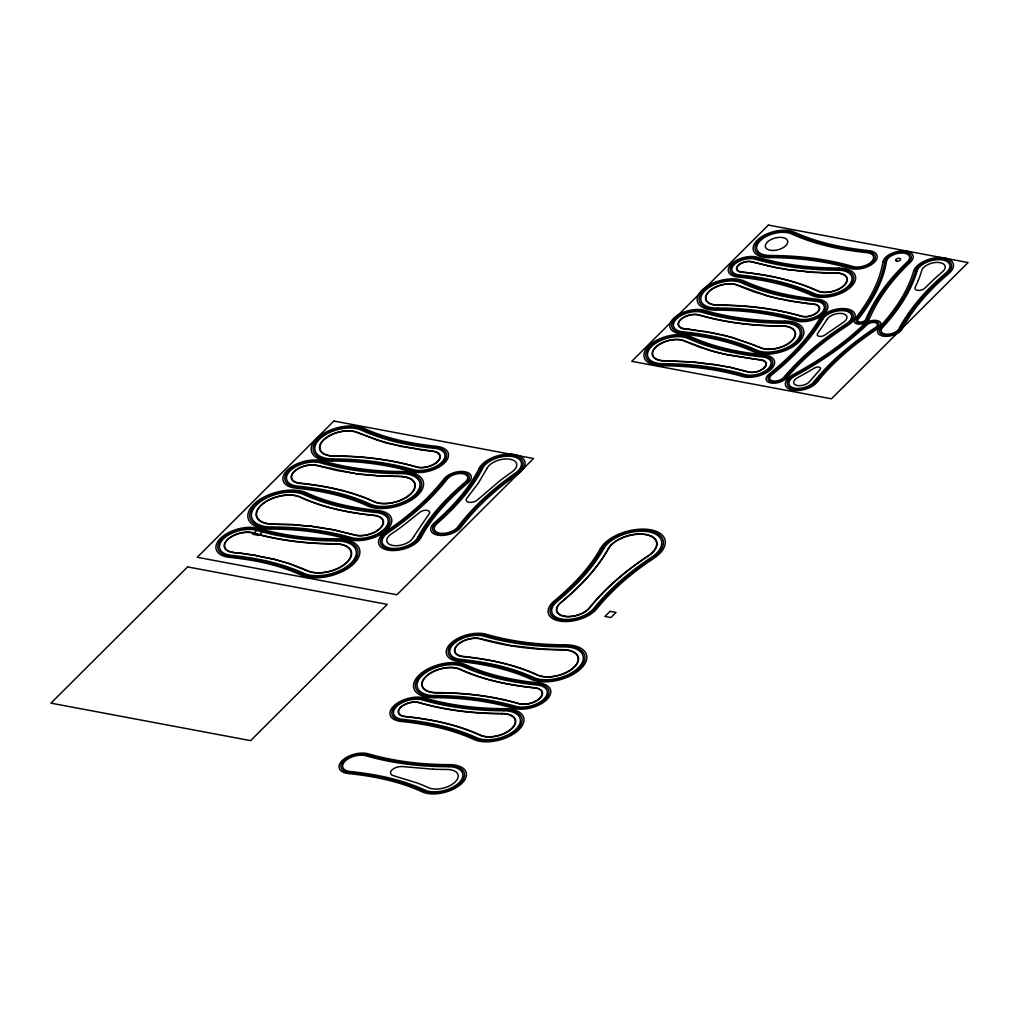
<?xml version="1.0" encoding="UTF-8"?>
<svg xmlns="http://www.w3.org/2000/svg" width="1019" height="1019" viewBox="0 0 1019 1019"><rect width="100%" height="100%" fill="white"/><g stroke="black" fill="none" stroke-linecap="round" stroke-linejoin="round"><path stroke-width="1.5" d="M814.818 367.821L814.818 367.821A3.783 1.987 -15 0 1 819.289 367.197A3.783 1.987 -15 0 1 820.117 369.426L809.736 381.45A8.751 4.598 -15 0 1 796.374 385.297A8.751 4.598 -15 0 1 797.635 377.59A253.26 133.081 -15 0 0 814.156 368.228M835.16 272.875L830.803 272.837M273.652 524.225L294.16 524.658M398.505 476.332L377.31 475.848M393.538 476.51L399.473 476.344A24.023 12.623 -15 0 1 411.179 493.655A24.023 12.623 -15 0 1 373.96 501.781C350.612 491.094 325.112 485.974 299.688 483.35A16.38 8.611 -15 0 1 293.943 471.644A16.38 8.611 -15 0 1 317.622 465.466L351.491 472.841M829.937 272.825L828.205 272.786M392.71 476.268L376.763 475.822M827.339 272.774L812.487 272.315M822.817 272.863L835.911 273.092A16.839 8.853 -15 0 1 844.114 285.231A16.839 8.853 -15 0 1 818.015 290.937C794.018 279.945 767.804 274.671 741.666 271.971A9.209 4.84 -15 0 1 738.444 265.399A9.209 4.84 -15 0 1 751.742 261.921L774.491 267.156M822.193 272.608L811.965 272.29M543.662 649.128L562.781 649.651A24.023 12.623 -15 0 1 574.487 666.974A24.023 12.623 -15 0 1 537.255 675.1C513.907 664.413 488.419 659.293 462.995 656.669A16.38 8.611 -15 0 1 457.251 644.963A16.38 8.611 -15 0 1 480.93 638.786L510.914 645.536L543.038 649.09M293.612 524.619L273.016 524.225A25.717 13.514 -15 0 1 260.482 505.691A25.717 13.514 -15 0 1 300.338 496.992C323.532 507.615 348.855 512.697 374.1 515.296A18.075 9.502 -15 0 1 380.444 528.211A18.075 9.502 -15 0 1 354.319 535.039L336.792 530.644M293.841 524.861L311.878 526.263M294.453 524.912L313.47 526.466L334.907 529.982M376.61 475.58L369.528 475.249M812.372 272.073L805.392 271.767M811.774 272.035L786.401 269.475M375.998 475.529L361.261 474.395M316.31 462.129L316.947 462.193A21.221 11.145 -15 0 1 320.718 462.906C346.753 470.447 373.948 473.568 401.002 473.58A28.85 15.158 -15 0 1 415.077 494.381A28.85 15.158 -15 0 1 370.356 504.15C347.454 493.655 322.437 488.649 297.497 486.063A21.221 11.145 -15 0 1 293.714 485.362L293.166 485.21A21.221 11.145 -15 0 1 287.651 473.975L287.906 473.555A21.221 11.145 -15 0 1 316.31 462.129M805.15 271.5L785.636 269.36M368.547 474.918L356.23 473.759M759.792 359.656L754.34 359.057M234.23 552.68L239.949 553.062M810.589 303.929L813.595 304.248A10.903 5.732 -15 0 1 817.416 312.031A10.903 5.732 -15 0 1 801.66 316.145C774.542 308.311 746.226 305.063 718.051 305.05A18.533 9.744 -15 0 1 709.007 291.689A18.533 9.744 -15 0 1 737.731 285.409L753.232 291.651L767.358 295.727M687.965 329.366L684.857 329.035A12.992 6.827 -15 0 1 680.297 319.762A12.992 6.827 -15 0 1 699.072 314.858C725.974 322.641 754.06 325.863 782.019 325.876A20.622 10.84 -15 0 1 792.069 340.741A20.622 10.84 -15 0 1 760.11 347.721L752.315 344.371M810.347 303.662L806.424 303.458M688.449 329.175L710.345 332.614M238.726 552.922L233.606 552.616A18.075 9.502 -15 0 1 227.262 539.701A18.075 9.502 -15 0 1 253.4 532.873L257.043 533.905M807.01 303.522L813.773 304.031A11.298 5.936 -15 0 1 817.735 312.094A11.298 5.936 -15 0 1 801.418 316.349C774.338 308.528 746.061 305.292 717.924 305.267A18.928 9.948 -15 0 1 708.689 291.625A18.928 9.948 -15 0 1 738.023 285.218L766.721 295.548M239.223 553.228L242.395 553.368M805.825 303.382L806.946 303.28M753.652 358.968L722.751 353.873M360.318 474.039L355.491 473.657M240.459 553.368L243.605 553.521M806.271 303.191L796.514 302.095M312.196 526.556L336.321 530.275M805.596 303.114L790.145 301.038M242.93 553.674L246.025 553.852M244.305 553.865L254.661 555.177M419.344 449.748L432.451 451.315A14.291 7.515 -15 0 1 437.457 461.531A14.291 7.515 -15 0 1 416.796 466.919C390.035 459.187 362.089 455.977 334.27 455.964A21.934 11.527 -15 0 1 323.583 440.157A21.934 11.527 -15 0 1 357.567 432.731L386.367 443.061L418.363 449.354M355.427 473.415L352.523 473.236M354.446 473.275L337.34 470.587L317.368 465.67A15.998 8.407 -15 0 0 303.229 466.524L302.707 466.702A15.998 8.407 -15 0 0 294.758 471.237L293.981 471.988A15.998 8.407 -15 0 0 292.058 479.185L292.211 479.465A15.998 8.407 -15 0 0 299.866 483.121C325.328 485.757 350.867 490.878 374.253 501.59A23.628 12.419 -15 0 0 410.874 493.591A23.628 12.419 -15 0 0 399.346 476.561M246.611 554.183L256.113 555.419M712.217 364.331L688.678 361.796L664.63 360.968A18.928 9.948 -15 0 1 655.408 347.326A18.928 9.948 -15 0 1 684.743 340.919L708.409 349.797M712.956 364.191L728.738 366.993L748.124 372.05A11.298 5.936 -15 0 0 764.441 367.795A11.298 5.936 -15 0 0 760.48 359.72M786.133 269.194L777.93 268.061M796.387 301.828L785.038 300.095M785.267 269.054L774.593 267.437M703.823 331.493L685.035 328.819A12.597 6.623 -15 0 1 680.616 319.826A12.597 6.623 -15 0 1 698.817 315.075C725.77 322.857 753.894 326.08 781.891 326.093A20.24 10.636 -15 0 1 791.763 340.69A20.24 10.636 -15 0 1 760.403 347.53L731.859 337.251M704.486 331.353L719.618 334.487M254.928 555.47L275.499 559.546M256.419 555.724L275.971 559.66L290.491 563.94M789.891 300.745L776.032 298.185M721.223 365.796L695.2 362.076L664.757 360.739A18.533 9.744 -15 0 1 655.726 347.377A18.533 9.744 -15 0 1 684.45 341.11L699.951 347.339L714.064 351.428M721.758 365.885L729.094 367.324M777.573 267.742L767.332 265.921M711.02 332.487L731.158 337.34M784.719 299.777L771.689 297.128M335.493 530.364L354.574 534.822A17.692 9.298 -15 0 0 380.125 528.16A17.692 9.298 -15 0 0 373.922 515.525C348.638 512.914 323.265 507.819 300.045 497.183A25.322 13.311 -15 0 0 260.8 505.755A25.322 13.311 -15 0 0 273.143 524.008M729.833 367.222L748.379 371.846A10.903 5.732 -15 0 0 764.123 367.732A10.903 5.732 -15 0 0 760.301 359.949L726.585 354.739M399.499 446.246L432.616 451.099A14.686 7.719 -15 0 1 437.775 461.594A14.686 7.719 -15 0 1 416.554 467.122C389.818 459.403 361.923 456.194 334.156 456.181A22.329 11.731 -15 0 1 323.265 440.093A22.329 11.731 -15 0 1 357.86 432.54L376.788 439.915L398.467 445.762M726.343 354.421L718.395 352.829M767.358 265.653L751.997 261.717A9.591 5.044 -15 0 0 738.125 265.335A9.591 5.044 -15 0 0 741.488 272.188C767.587 274.888 793.75 280.149 817.722 291.128A17.234 9.056 -15 0 0 844.433 285.295A17.234 9.056 -15 0 0 836.026 272.875M720.497 334.423L725.592 335.62M775.93 297.892L767.485 296.032M722.649 353.593L714.192 351.733M726.318 335.799L751.067 343.874M771.574 296.835L766.887 295.879M718.28 352.536L708.613 350.141M275.627 559.851L291.358 564.233L307.674 570.729A25.322 13.311 -15 0 0 346.919 562.157A25.322 13.311 -15 0 0 334.576 543.904C308.808 543.891 282.951 541.089 258.024 534.44M290.606 564.271L307.381 570.92A25.717 13.514 -15 0 0 347.237 562.221A25.717 13.514 -15 0 0 334.703 543.687C307.203 543.789 279.639 540.21 253.145 533.09A17.692 9.298 -15 0 0 227.581 539.752A17.692 9.298 -15 0 0 233.784 552.387M882.964 261.858C879.384 283.142 868.137 302.299 854.916 319.036A7.897 4.152 -15 0 0 859.03 324.182A7.897 4.152 -15 0 0 869.232 319.304C878.378 297.51 893.243 278.544 910.298 262.367A15.54 8.165 -15 0 0 903.42 250.916A15.54 8.165 -15 0 0 882.964 261.858M886.517 261.361C882.874 282.951 871.487 302.376 858.074 319.342A4.242 2.229 -15 0 0 860.291 322.106A4.242 2.229 -15 0 0 865.768 319.482C875.054 297.382 890.122 278.162 907.419 261.756A11.884 6.241 -15 0 0 902.159 252.992A11.884 6.241 -15 0 0 886.517 261.361M884.874 261.59C881.257 283.04 869.933 302.337 856.61 319.202A5.936 3.121 -15 0 0 859.705 323.074A5.936 3.121 -15 0 0 867.373 319.393C876.595 297.446 891.574 278.34 908.757 262.036A13.578 7.133 -15 0 0 902.745 252.024A13.578 7.133 -15 0 0 884.874 261.59M913.572 271.258C907.343 292.555 894.16 311.113 879.372 327.354A12.992 6.827 -15 0 0 884.836 336.321A12.992 6.827 -15 0 0 902.21 328.87C913.737 307.496 930.258 289.179 948.753 273.589A20.622 10.84 -15 0 0 941.887 257.629A20.622 10.84 -15 0 0 913.572 271.258M917.087 270.914C910.769 292.517 897.408 311.343 882.416 327.8A9.337 4.904 -15 0 0 886.339 334.245A9.337 4.904 -15 0 0 898.822 328.895C910.515 307.216 927.277 288.644 946.04 272.837A16.966 8.916 -15 0 0 940.384 259.705A16.966 8.916 -15 0 0 917.087 270.914M915.457 271.079C909.152 292.542 895.93 311.228 881.002 327.596A11.031 5.796 -15 0 0 885.638 335.213A11.031 5.796 -15 0 0 900.388 328.882C912.005 307.343 928.666 288.887 947.301 273.181A18.673 9.808 -15 0 0 941.085 258.75A18.673 9.808 -15 0 0 915.457 271.079M918.31 280.365L915.1 287.613A5.592 2.942 -15 0 0 918.132 290.402A5.592 2.942 -15 0 0 924.742 288.25L933.175 280.021A248.967 130.827 -15 0 1 942.448 271.831A12.139 6.381 -15 0 0 938.397 262.443A12.139 6.381 -15 0 0 921.736 270.468A249.375 131.043 -15 0 1 918.31 280.365M479.248 468.269C468.473 489.515 452.016 507.322 434.234 522.925A16.38 8.611 -15 0 0 438.094 535.204A16.38 8.611 -15 0 0 461.047 527.218C476.599 506.519 496.164 489.082 517.397 474.383A24.023 12.623 -15 0 0 514.2 454.487A24.023 12.623 -15 0 0 479.248 468.269M481.07 468.231C470.218 489.642 453.633 507.589 435.724 523.307A14.419 7.579 -15 0 0 439.113 534.122A14.419 7.579 -15 0 0 459.327 527.09C474.994 506.226 494.712 488.661 516.111 473.848A22.061 11.591 -15 0 0 513.181 455.569A22.061 11.591 -15 0 0 481.07 468.231M482.649 468.205C471.721 489.757 455.047 507.806 437.011 523.639A12.725 6.687 -15 0 0 440.004 533.179A12.725 6.687 -15 0 0 457.837 526.976C473.618 505.984 493.463 488.292 514.99 473.389A20.367 10.7 -15 0 0 512.29 456.512A20.367 10.7 -15 0 0 482.649 468.205M487.158 468.103L478.229 483.273L466.715 498.406A6.483 3.401 -15 0 0 469.122 502.291A6.483 3.401 -15 0 0 477.261 500.087L499.819 480.802A245.961 129.247 -15 0 1 511.831 472.052A15.54 8.165 -15 0 0 509.767 459.187A15.54 8.165 -15 0 0 487.158 468.103M417.815 537.217L417.561 537.688A18.673 9.808 -15 0 1 390.201 548.146A18.673 9.808 -15 0 1 388.303 532.542C410.428 517.652 430.884 499.972 447.392 478.943A11.031 5.796 -15 0 1 462.932 473.733A11.031 5.796 -15 0 1 465.212 482.076C446.691 497.807 429.508 515.754 417.815 537.217M419.382 537.204L419.127 537.675A20.367 10.7 -15 0 1 389.283 549.075A20.367 10.7 -15 0 1 387.207 532.058C409.192 517.27 429.521 499.705 445.914 478.815A12.725 6.687 -15 0 1 463.849 472.791A12.725 6.687 -15 0 1 466.473 482.433C448.08 498.062 431.012 515.881 419.382 537.204M421.191 537.191L420.949 537.663A22.329 11.731 -15 0 1 388.226 550.158A22.329 11.731 -15 0 1 385.959 531.498C407.778 516.824 427.942 499.399 444.208 478.663A14.686 7.719 -15 0 1 464.906 471.708A14.686 7.719 -15 0 1 467.938 482.828C449.685 498.342 432.731 516.034 421.191 537.191M413.599 536.771L413.09 537.726A13.833 7.273 -15 0 1 392.799 545.471A13.833 7.273 -15 0 1 391.398 533.905A247.26 129.935 -15 0 0 402.225 526.313L420.287 511.92A5.796 3.044 -15 0 1 427.101 510.379A5.796 3.044 -15 0 1 429.356 513.525L413.599 536.771M600.42 548.604C588.944 568.971 572.296 585.9 554.438 600.739A26.57 13.96 -15 0 0 559.355 621.004A26.57 13.96 -15 0 0 596.917 608.712C612.852 589.02 632.404 572.474 653.51 558.578A34.2 17.973 -15 0 0 650.81 529.816A34.2 17.973 -15 0 0 600.42 548.604M602.229 548.604C590.663 569.124 573.888 586.205 555.877 601.159A24.609 12.929 -15 0 0 560.437 619.934A24.609 12.929 -15 0 0 595.236 608.547C611.285 588.689 630.99 572.016 652.275 558.004A32.239 16.941 -15 0 0 649.727 530.886A32.239 16.941 -15 0 0 602.229 548.604M603.783 548.604C592.154 569.277 575.238 586.46 557.126 601.516A22.915 12.037 -15 0 0 561.367 618.992A22.915 12.037 -15 0 0 593.771 608.394C609.935 588.409 629.78 571.608 651.205 557.508A30.545 16.049 -15 0 0 648.797 531.829A30.545 16.049 -15 0 0 603.783 548.604M608.241 548.604C596.382 569.672 579.149 587.199 560.679 602.547A18.075 9.502 -15 0 0 564.029 616.342A18.075 9.502 -15 0 0 589.593 607.974C606.088 587.594 626.316 570.487 648.16 556.107A25.717 13.514 -15 0 0 646.135 534.478A25.717 13.514 -15 0 0 608.241 548.604M608.61 548.604C596.714 569.71 579.48 587.262 560.972 602.637A17.692 9.298 -15 0 0 564.246 616.126A17.692 9.298 -15 0 0 589.262 607.948C605.77 587.53 626.035 570.385 647.918 555.992A25.322 13.311 -15 0 0 645.919 534.695A25.322 13.311 -15 0 0 608.61 548.604M819.454 319.1C806.564 340.69 788.388 358.586 768.912 374.253A11.298 5.936 -15 0 0 770.67 382.953A11.298 5.936 -15 0 0 786.719 377.896C804.258 357.096 825.53 339.658 848.407 325.023A18.928 9.948 -15 0 0 847.515 308.986A18.928 9.948 -15 0 0 819.454 319.1M821.238 319.125C808.258 340.868 789.942 358.905 770.326 374.699A9.337 4.904 -15 0 0 771.778 381.883A9.337 4.904 -15 0 0 785.038 377.705C802.717 356.739 824.154 339.174 847.209 324.437A16.966 8.916 -15 0 0 846.407 310.056A16.966 8.916 -15 0 0 821.238 319.125M822.792 319.138C809.736 341.034 791.304 359.185 771.561 375.068A7.643 4.012 -15 0 0 772.746 380.953A7.643 4.012 -15 0 0 783.598 377.539C801.38 356.433 822.957 338.754 846.165 323.927A15.272 8.025 -15 0 0 845.452 310.973A15.272 8.025 -15 0 0 822.792 319.138M827.224 319.202L817.786 333.264A4.713 2.484 -15 0 0 819.136 336.308A4.713 2.484 -15 0 0 825.224 334.792L843.197 322.475A10.445 5.49 -15 0 0 842.7 313.623A10.445 5.49 -15 0 0 827.211 319.202M814.245 381.437L813.926 381.845A13.578 7.133 -15 0 1 793.19 387.819A13.578 7.133 -15 0 1 795.138 375.858C821.097 361.962 845.592 345.097 866.978 324.806A5.936 3.121 -15 0 1 875.588 322.705A5.936 3.121 -15 0 1 875.448 327.507C852.814 342.664 831.364 360.102 814.245 381.437M815.76 381.526L815.404 381.972A15.272 8.025 -15 0 1 792.069 388.71A15.272 8.025 -15 0 1 794.26 375.259C820.053 361.439 844.382 344.689 865.64 324.526A7.643 4.012 -15 0 1 876.709 321.813A7.643 4.012 -15 0 1 876.531 327.991C854.062 343.034 832.765 360.357 815.76 381.526M817.722 381.348L817.098 382.138A17.234 9.056 -15 0 1 790.769 389.729A17.234 9.056 -15 0 1 793.253 374.546C818.843 360.841 843.006 344.218 864.099 324.208A9.591 5.044 -15 0 1 878.009 320.794A9.591 5.044 -15 0 1 877.779 328.551C855.578 343.403 834.574 360.497 817.722 381.348M457.162 645.447L457.111 645.498A15.998 8.407 -15 0 0 454.882 651.052L454.945 651.396A15.998 8.407 -15 0 0 463.174 656.44C488.636 659.076 514.175 664.197 537.548 674.909A23.628 12.419 -15 0 0 574.168 666.91A23.628 12.419 -15 0 0 562.654 649.88C535.026 649.867 507.258 646.683 480.675 638.989A15.998 8.407 -15 0 0 469.262 639.079L468.778 639.193A15.998 8.407 -15 0 0 457.862 644.747L457.162 645.447M187.585 566.908L50.95 703.148L250.61 740.635L387.245 604.382L187.585 566.908M333.875 421.038L197.24 557.278L396.901 594.765L533.536 458.512L333.875 421.038M257.399 529.74L252.852 534.274L258.788 535.395L263.335 530.861L257.399 529.74M768.39 225.072L631.755 361.325L831.415 398.798L968.05 262.558L768.39 225.072M610.037 611.336L604.929 616.431L610.865 617.552L615.973 612.457L610.037 611.336M456.423 641.703L456.346 641.753A21.221 11.145 -15 0 0 456.474 658.529L457.009 658.682A21.221 11.145 -15 0 0 460.805 659.382C485.745 661.968 510.761 666.974 533.663 677.469A28.85 15.158 -15 0 0 578.372 667.7A28.85 15.158 -15 0 0 564.309 646.899C537.242 646.887 510.06 643.753 484.012 636.238A21.221 11.145 -15 0 0 480.267 635.499L479.618 635.448A21.221 11.145 -15 0 0 456.881 641.371L456.499 641.639M770.81 255.514L770.058 255.514A20.367 10.7 -15 0 1 760.136 240.828A20.367 10.7 -15 0 1 791.687 233.937C815.378 244.777 841.223 249.986 867.016 252.648A12.725 6.687 -15 0 1 871.474 261.73A12.725 6.687 -15 0 1 853.081 266.532C826.396 258.826 798.552 255.591 770.81 255.514M770.377 256.482L769.523 256.482A22.061 11.591 -15 0 1 758.76 240.573A22.061 11.591 -15 0 1 792.96 233.109C816.486 243.885 842.165 249.044 867.793 251.693A14.419 7.579 -15 0 1 872.85 261.985A14.419 7.579 -15 0 1 851.999 267.437C825.517 259.781 797.89 256.559 770.377 256.482M769.638 257.59L768.899 257.59A24.023 12.623 -15 0 1 757.193 240.28A24.023 12.623 -15 0 1 794.412 232.154C817.76 242.84 843.248 247.961 868.672 250.585A16.38 8.611 -15 0 1 874.417 262.291A16.38 8.611 -15 0 1 850.75 268.468C824.435 260.864 796.985 257.667 769.638 257.59M838.726 268.035C811.315 268.022 783.789 264.864 757.423 257.234A18.075 9.502 -15 0 0 731.298 264.061A18.075 9.502 -15 0 0 737.629 276.964C762.874 279.588 788.222 284.658 811.404 295.281A25.717 13.514 -15 0 0 851.26 286.581A25.717 13.514 -15 0 0 838.726 268.035M838.102 269.156C810.487 269.143 782.745 265.959 756.162 258.278A16.126 8.47 -15 0 0 732.878 264.354A16.126 8.47 -15 0 0 738.52 275.869C763.97 278.493 789.496 283.626 812.869 294.325A23.755 12.483 -15 0 0 849.68 286.288A23.755 12.483 -15 0 0 838.102 269.156M837.567 270.124C809.761 270.111 781.84 266.902 755.079 259.17A14.432 7.579 -15 0 0 734.24 264.609A14.432 7.579 -15 0 0 739.297 274.913C764.912 277.55 790.604 282.722 814.13 293.497A22.061 11.591 -15 0 0 848.317 286.021A22.061 11.591 -15 0 0 837.567 270.124M717.516 308.018L716.382 308.018A23.755 12.483 -15 0 1 704.804 290.899A23.755 12.483 -15 0 1 741.628 282.849C765.002 293.548 790.515 298.682 815.964 301.306A16.126 8.47 -15 0 1 821.62 312.82A16.126 8.47 -15 0 1 798.323 318.909C772.109 311.33 744.762 308.133 717.516 308.018M716.981 308.986L715.847 308.986A25.45 13.374 -15 0 1 703.441 290.632A25.45 13.374 -15 0 1 742.889 282.021C766.097 292.657 791.457 297.739 816.741 300.35A17.82 9.362 -15 0 1 822.983 313.075A17.82 9.362 -15 0 1 797.24 319.8C771.205 312.273 744.036 309.088 716.981 308.986M716.344 310.107L715.223 310.107A27.411 14.406 -15 0 1 701.862 290.339A27.411 14.406 -15 0 1 744.354 281.066C767.383 291.612 792.54 296.656 817.633 299.255A19.781 10.394 -15 0 1 824.562 313.381A19.781 10.394 -15 0 1 795.979 320.832C770.147 313.368 743.195 310.209 716.344 310.107M784.706 321.036C757.677 321.023 730.521 317.903 704.498 310.375A21.475 11.285 -15 0 0 673.47 318.476A21.475 11.285 -15 0 0 680.998 333.812C705.912 336.397 730.916 341.39 753.793 351.873A29.105 15.298 -15 0 0 798.909 342.027A29.105 15.298 -15 0 0 784.706 321.036M784.095 322.157C756.837 322.144 729.464 318.998 703.25 311.419A19.514 10.254 -15 0 0 675.049 318.769A19.514 10.254 -15 0 0 681.889 332.716C706.995 335.315 732.19 340.359 755.245 350.918A27.156 14.266 -15 0 0 797.329 341.734A27.156 14.266 -15 0 0 784.095 322.157M783.547 323.125C756.123 323.112 728.56 319.941 702.167 312.311A17.82 9.362 -15 0 0 676.412 319.036A17.82 9.362 -15 0 0 682.666 331.761C707.938 334.372 733.298 339.454 756.506 350.09A25.45 13.374 -15 0 0 795.966 341.48A25.45 13.374 -15 0 0 783.547 323.125M664.235 363.719L663.102 363.719A23.755 12.483 -15 0 1 651.523 346.587A23.755 12.483 -15 0 1 688.334 338.55C711.708 349.25 737.234 354.383 762.683 357.007A16.126 8.47 -15 0 1 768.326 368.521A16.126 8.47 -15 0 1 745.029 374.597C718.828 367.018 691.481 363.821 664.235 363.719M663.687 364.687L662.567 364.687A25.45 13.374 -15 0 1 650.147 346.333A25.45 13.374 -15 0 1 689.608 337.722C712.816 348.358 738.176 353.44 763.448 356.051A17.82 9.362 -15 0 1 769.702 368.776A17.82 9.362 -15 0 1 743.946 375.502C717.911 367.974 690.742 364.789 663.687 364.687M663.051 365.796L661.942 365.796A27.411 14.406 -15 0 1 648.581 346.04A27.411 14.406 -15 0 1 691.06 336.767C714.102 347.313 739.259 352.357 764.339 354.943A19.781 10.394 -15 0 1 771.268 369.069A19.781 10.394 -15 0 1 742.698 376.533C716.866 369.056 689.901 365.91 663.051 365.796M333.34 458.932L332.614 458.932A27.156 14.266 -15 0 1 319.38 439.367A27.156 14.266 -15 0 1 361.465 430.171C384.52 440.743 409.714 445.787 434.82 448.385A19.514 10.254 -15 0 1 441.66 462.32A19.514 10.254 -15 0 1 413.459 469.683C387.462 462.167 360.344 459.009 333.34 458.932M333.035 459.9L332.079 459.9A28.85 15.158 -15 0 1 318.017 439.113A28.85 15.158 -15 0 1 362.726 429.343C385.641 439.826 410.644 444.857 435.584 447.43A21.208 11.145 -15 0 1 443.023 462.575A21.208 11.145 -15 0 1 412.377 470.574C386.634 463.135 359.783 459.989 333.035 459.9M332.169 461.021L331.455 461.021A30.812 16.189 -15 0 1 316.438 438.807A30.812 16.189 -15 0 1 364.191 428.388C386.902 438.794 411.74 443.762 436.476 446.322A23.17 12.177 -15 0 1 444.602 462.868A23.17 12.177 -15 0 1 411.116 471.606C385.5 464.205 358.79 461.085 332.169 461.021M402.174 471.504C375.502 471.491 348.715 468.396 323.048 460.983A24.864 13.069 -15 0 0 287.116 470.358A24.864 13.069 -15 0 0 295.841 488.126C320.412 490.661 345.072 495.603 367.642 505.933A32.506 17.081 -15 0 0 418.019 494.941A32.506 17.081 -15 0 0 402.174 471.504M401.55 472.625C374.661 472.599 347.67 469.492 321.8 462.015A22.915 12.037 -15 0 0 288.695 470.663A22.915 12.037 -15 0 0 296.733 487.018C321.495 489.579 346.345 494.559 369.095 504.978A30.545 16.049 -15 0 0 416.44 494.635A30.545 16.049 -15 0 0 401.55 472.625M272.111 526.989L271.487 526.976A30.545 16.049 -15 0 1 256.597 504.965A30.545 16.049 -15 0 1 303.929 494.623C326.679 505.042 351.53 510.022 376.304 512.582A22.915 12.037 -15 0 1 384.329 528.95A22.915 12.037 -15 0 1 351.224 537.586C325.558 530.173 298.784 527.04 272.111 526.989M271.78 527.944L270.939 527.944A32.239 16.941 -15 0 1 255.221 504.711A32.239 16.941 -15 0 1 305.19 493.795C327.787 504.138 352.472 509.08 377.068 511.627A24.609 12.929 -15 0 1 385.704 529.205A24.609 12.929 -15 0 1 350.141 538.478C324.717 531.128 298.198 528.033 271.78 527.944M270.939 529.065L270.328 529.065A34.2 17.973 -15 0 1 253.655 504.405A34.2 17.973 -15 0 1 306.655 492.839C329.073 503.093 353.555 508.01 377.96 510.519A26.57 13.96 -15 0 1 387.271 529.498A26.57 13.96 -15 0 1 348.893 539.51C323.596 532.211 297.217 529.128 270.939 529.065M337.391 538.847C310.91 538.834 284.314 535.765 258.826 528.402A26.57 13.96 -15 0 0 220.435 538.414A26.57 13.96 -15 0 0 229.746 557.393C254.151 559.915 278.646 564.819 301.064 575.073A34.2 17.973 -15 0 0 354.064 563.507A34.2 17.973 -15 0 0 337.391 538.847M336.767 539.968C310.069 539.943 283.257 536.86 257.578 529.434A24.609 12.929 -15 0 0 222.015 538.707A24.609 12.929 -15 0 0 230.638 556.285C255.247 558.832 279.919 563.774 302.516 574.117A32.239 16.941 -15 0 0 352.485 563.201A32.239 16.941 -15 0 0 336.767 539.968M336.232 540.923C309.343 540.911 282.352 537.803 256.482 530.326A22.915 12.037 -15 0 0 223.378 538.962A22.915 12.037 -15 0 0 231.415 555.33C256.177 557.902 281.04 562.87 303.777 573.289A30.545 16.049 -15 0 0 351.122 562.947A30.545 16.049 -15 0 0 336.232 540.923M565.469 644.823C538.796 644.81 512.022 641.715 486.356 634.302A24.864 13.069 -15 0 0 450.423 643.677A24.864 13.069 -15 0 0 459.136 661.446C483.719 663.98 508.366 668.923 530.937 679.253A32.506 17.081 -15 0 0 581.314 668.26A32.506 17.081 -15 0 0 565.469 644.823M564.844 645.944C537.968 645.919 510.978 642.811 485.108 635.334A22.915 12.037 -15 0 0 452.003 643.983A22.915 12.037 -15 0 0 460.028 660.337C484.802 662.898 509.653 667.878 532.402 678.297A30.545 16.049 -15 0 0 579.735 667.954A30.545 16.049 -15 0 0 564.844 645.944M437.304 692.614L436.565 692.614A21.934 11.527 -15 0 1 425.878 676.794A21.934 11.527 -15 0 1 459.862 669.381C483.388 680.157 509.105 685.316 534.733 687.965A14.291 7.515 -15 0 1 539.739 698.181A14.291 7.515 -15 0 1 519.091 703.569C492.559 695.901 464.868 692.678 437.304 692.614M437.176 692.831L436.438 692.831A22.329 11.731 -15 0 1 425.56 676.743A22.329 11.731 -15 0 1 460.155 669.19C483.643 679.953 509.322 685.099 534.911 687.749A14.686 7.719 -15 0 1 540.057 698.232A14.686 7.719 -15 0 1 518.837 703.772C492.343 696.117 464.702 692.907 437.176 692.831M435.623 695.582L434.909 695.582A27.156 14.266 -15 0 1 421.675 676.005A27.156 14.266 -15 0 1 463.747 666.821C486.802 677.393 511.997 682.437 537.102 685.023A19.514 10.254 -15 0 1 543.942 698.97A19.514 10.254 -15 0 1 515.741 706.333C489.757 698.817 462.639 695.659 435.623 695.582M435.317 696.55L434.361 696.55A28.85 15.158 -15 0 1 420.299 675.75A28.85 15.158 -15 0 1 465.008 665.993C487.935 676.476 512.926 681.507 537.879 684.067A21.208 11.145 -15 0 1 545.318 699.225A21.208 11.145 -15 0 1 514.659 707.224C488.916 699.786 462.066 696.639 435.317 696.55M434.998 697.671L433.75 697.671A30.812 16.189 -15 0 1 418.733 675.457A30.812 16.189 -15 0 1 466.473 665.038C489.209 675.431 514.022 680.412 538.771 682.972A23.17 12.177 -15 0 1 546.885 699.518A23.17 12.177 -15 0 1 513.41 708.256C487.974 700.906 461.441 697.786 434.998 697.671M504.813 708.664C477.771 708.638 450.615 705.517 424.605 698.002A21.475 11.285 -15 0 0 393.576 706.103A21.475 11.285 -15 0 0 401.104 721.439C426.018 724.012 451.009 729.018 473.886 739.501A29.105 15.298 -15 0 0 519.002 729.642A29.105 15.298 -15 0 0 504.813 708.664M504.188 709.772C476.943 709.759 449.57 706.613 423.344 699.034A19.514 10.254 -15 0 0 395.143 706.396A19.514 10.254 -15 0 0 401.995 720.331C427.101 722.93 452.296 727.974 475.351 738.533A27.156 14.266 -15 0 0 517.423 729.349A27.156 14.266 -15 0 0 504.188 709.772M503.653 710.74C476.217 710.727 448.666 707.555 422.261 699.926A17.82 9.362 -15 0 0 396.518 706.651A17.82 9.362 -15 0 0 402.76 719.376C428.044 721.987 453.404 727.069 476.612 737.705A25.45 13.374 -15 0 0 516.06 729.094A25.45 13.374 -15 0 0 503.653 710.74M502.112 713.491C474.153 713.478 446.08 710.256 419.166 702.486A12.992 6.827 -15 0 0 400.403 707.377A12.992 6.827 -15 0 0 404.951 716.663C430.719 719.325 456.55 724.509 480.204 735.336A20.622 10.84 -15 0 0 512.175 728.368A20.622 10.84 -15 0 0 502.112 713.491M501.998 713.72C473.988 713.695 445.863 710.472 418.924 702.69A12.597 6.623 -15 0 0 400.722 707.441A12.597 6.623 -15 0 0 405.129 716.433C430.935 719.096 456.805 724.305 480.497 735.145A20.24 10.636 -15 0 0 511.856 728.305A20.24 10.636 -15 0 0 501.998 713.72M449.545 764.632C422.133 764.607 394.62 761.448 368.241 753.831A18.075 9.502 -15 0 0 342.117 760.645A18.075 9.502 -15 0 0 348.46 773.561C373.706 776.172 399.04 781.242 422.223 791.865A25.717 13.514 -15 0 0 462.078 783.165A25.717 13.514 -15 0 0 449.545 764.632M448.92 765.74C421.306 765.728 393.563 762.543 366.993 754.862A16.126 8.47 -15 0 0 343.696 760.938A16.126 8.47 -15 0 0 349.351 772.453C374.801 775.077 400.314 780.21 423.687 790.91A23.755 12.483 -15 0 0 460.512 782.872A23.755 12.483 -15 0 0 448.92 765.74M448.385 766.708C420.58 766.696 392.659 763.486 365.91 755.754A14.432 7.579 -15 0 0 345.059 761.193A14.432 7.579 -15 0 0 350.116 771.498C375.731 774.147 401.422 779.306 424.948 790.082A22.061 11.591 -15 0 0 459.136 782.617A22.061 11.591 -15 0 0 448.385 766.708M433.011 769.192L402.938 766.632A8.318 4.369 -15 0 0 392.06 769.842A8.318 4.369 -15 0 0 393.347 775.663L417.357 783.038A244.254 128.356 -15 0 1 428.553 787.712A17.234 9.056 -15 0 0 455.251 781.879A17.234 9.056 -15 0 0 446.857 769.46A243.923 128.177 -15 0 1 433.011 769.192M897.102 261.246A2.611 1.376 -15 0 0 900.579 259.081A2.611 1.376 -15 0 0 896.491 258.953A2.611 1.376 -15 0 0 897.102 261.246M772.071 250.445A11.502 6.05 -15 0 0 787.674 241.07A11.502 6.05 -15 0 0 769.829 240.204A11.502 6.05 -15 0 0 772.071 250.445"/></g></svg>
